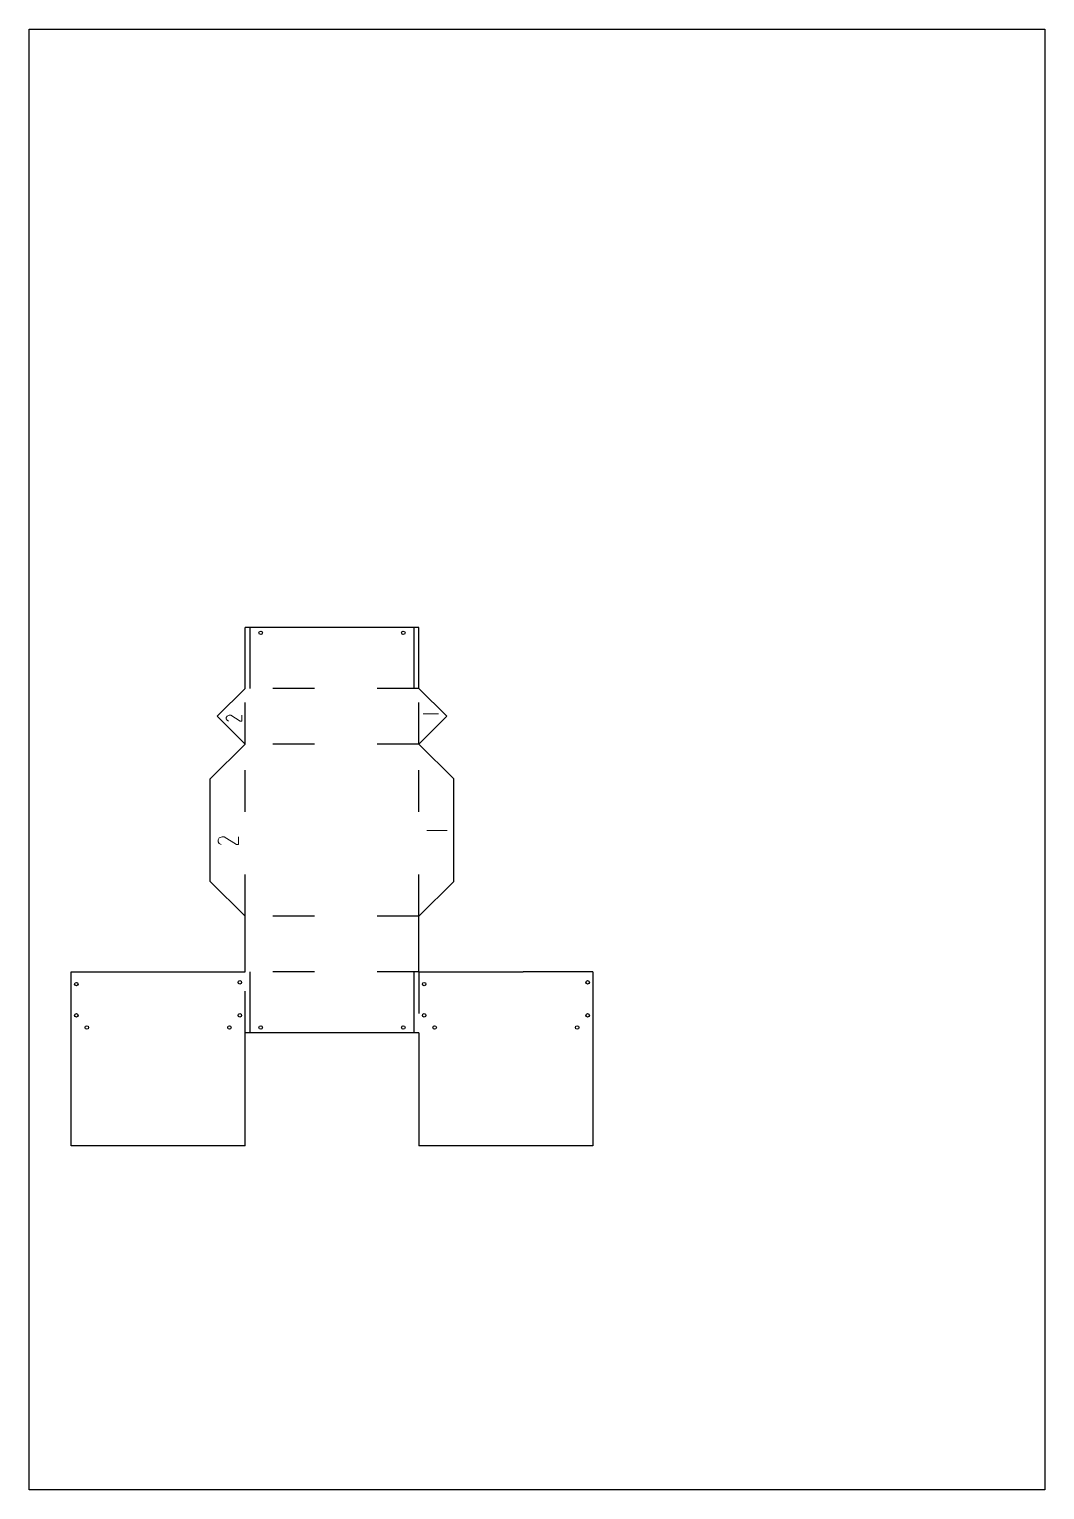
# Model space of a CAD drawing. Header units: centimetres. Extents: x 1.7 to 30.9, y 0.8 to 42.8.
import ezdxf

# ---------------------------------------------------------------- set-up
doc = ezdxf.new("R2010")
doc.units = ezdxf.units.CM
doc.linetypes.add('ACAD_ISO03W100', pattern=[30, 12, -18])
for name, color, linetype in [('1. CORTE', 5, 'Continuous'), ('2. GRAVURA', 1, 'Continuous'), ('3. CONTORNO', 3, 'Continuous'), ('4. DOBRAS', 6, 'ACAD_ISO03W100'), ('5. TEXTO', 3, 'Continuous')]:
    doc.layers.add(name, color=color, linetype=linetype)

msp = doc.modelspace()

# ---------------------------------------------------------------- linework, layer by layer
at = {"ltscale": 0.1}
msp.add_lwpolyline([(1.694, 42.829), (30.894, 42.829), (30.894, 0.829), (1.694, 0.829)], close=True, dxfattribs=at)
at = {"layer": '1. CORTE', "ltscale": 0.1}
for p, q in [((7.901, 23.871), (7.901, 25.621)), ((12.901, 25.621), (7.901, 25.621)), ((12.901, 23.871), (12.901, 25.621)), ((7.901, 23.871), (7.101, 23.071)), ((12.901, 23.871), (13.701, 23.071)), ((7.901, 22.271), (7.101, 23.071)), ((12.901, 22.271), (13.701, 23.071)), ((7.901, 22.271), (6.901, 21.271)), ((12.901, 22.271), (13.901, 21.271)), ((6.901, 18.321), (6.901, 21.271)), ((13.901, 18.321), (13.901, 21.271)), ((7.901, 17.321), (6.901, 18.321)), ((12.901, 17.321), (13.901, 18.321)), ((7.901, 15.721), (7.901, 17.321)), ((12.901, 15.721), (12.901, 17.321)), ((2.901, 15.721), (7.901, 15.721)), ((2.901, 10.721), (2.901, 15.721)), ((12.901, 15.721), (15.901, 15.721)), ((17.901, 15.721), (15.901, 15.721)), ((17.901, 15.721), (17.901, 10.721)), ((7.901, 10.721), (7.901, 13.971)), ((12.901, 13.971), (7.901, 13.971)), ((12.901, 13.971), (12.901, 10.721)), ((7.901, 10.721), (2.901, 10.721)), ((17.901, 10.721), (12.901, 10.721))]:
    msp.add_line(p, q, dxfattribs=at)
at = {"layer": '2. GRAVURA', "ltscale": 0.1}
for centre in [(8.351, 25.471), (12.451, 25.471), (3.051, 15.371), (7.751, 15.421), (13.051, 15.371), (17.751, 15.421), (3.051, 14.471), (7.751, 14.471), (13.051, 14.471), (17.751, 14.471), (3.351, 14.121), (7.451, 14.121), (8.351, 14.121), (12.451, 14.121), (13.351, 14.121), (17.451, 14.121)]:
    msp.add_circle(centre, 0.05, dxfattribs=at)
at = {"layer": '3. CONTORNO', "ltscale": 0.1}
for p, q in [((8.051, 23.871), (8.051, 25.621)), ((12.751, 25.621), (12.751, 23.871)), ((8.051, 13.971), (8.051, 15.721)), ((12.751, 15.721), (12.751, 13.971))]:
    msp.add_line(p, q, dxfattribs=at)
at = {"layer": '4. DOBRAS', "ltscale": 0.1}
for p, q in [((12.901, 23.871), (7.901, 23.871)), ((7.901, 22.271), (7.901, 23.871)), ((12.901, 22.271), (12.901, 23.871)), ((12.901, 22.271), (7.901, 22.271)), ((7.901, 17.321), (7.901, 22.271)), ((12.901, 17.321), (12.901, 22.271)), ((12.901, 17.321), (7.901, 17.321)), ((12.901, 15.721), (7.901, 15.721)), ((7.901, 13.971), (7.901, 15.721)), ((12.901, 15.721), (12.901, 13.971))]:
    msp.add_line(p, q, dxfattribs=at)
at = {"layer": '5. TEXTO', "color": 3, "lineweight": 0}
for points in [[(7.429, 22.933), (7.385, 22.956), (7.362, 22.995), (7.362, 23.039), (7.385, 23.079), (7.446, 23.101), (7.491, 23.101), (7.76, 22.933), (7.803, 22.933), (7.803, 23.101)], [(13.023, 23.143), (13.463, 23.143)], [(13.125, 19.784), (13.713, 19.784)], [(7.216, 19.38), (7.156, 19.409), (7.127, 19.462), (7.127, 19.521), (7.156, 19.574), (7.239, 19.604), (7.297, 19.604), (7.656, 19.38), (7.715, 19.38), (7.715, 19.604)]]:
    msp.add_lwpolyline(points, dxfattribs=at)

doc.saveas('drawing.dxf')
